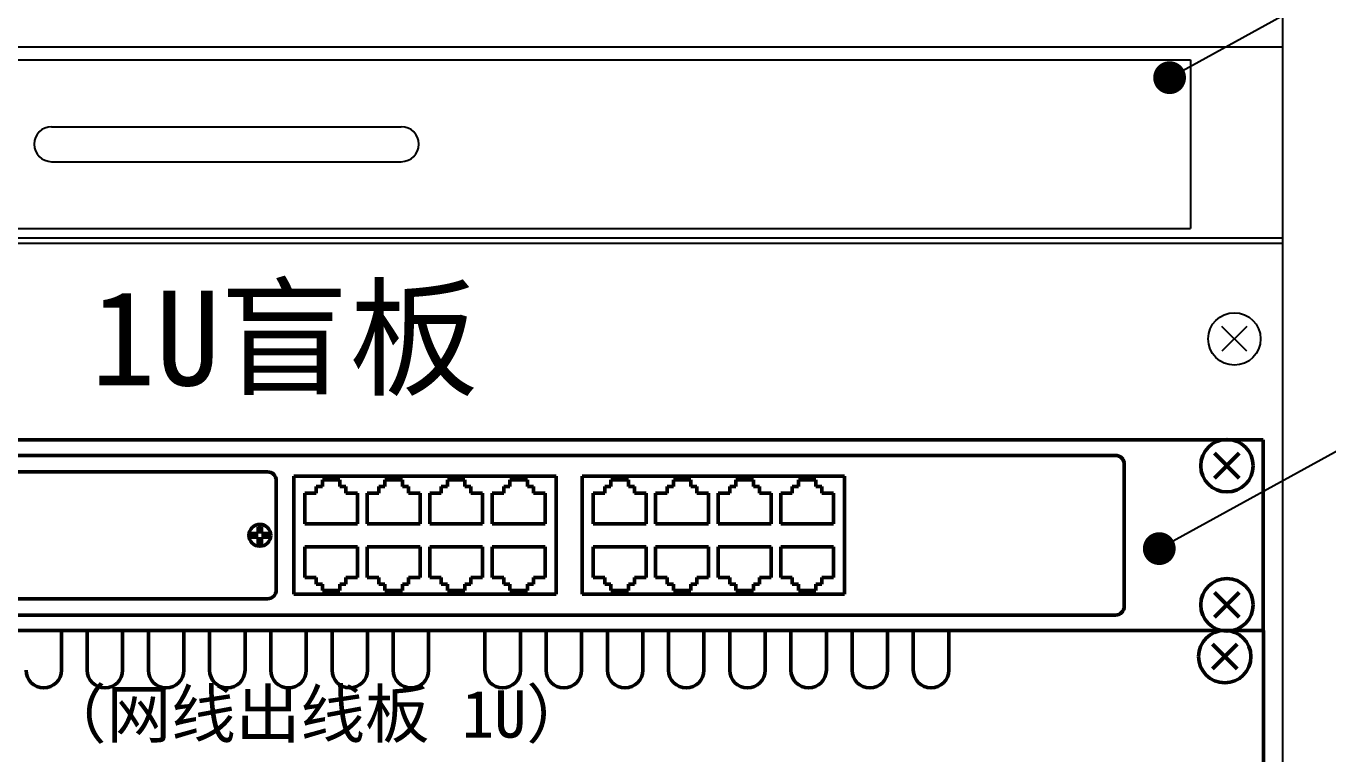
# Model space of a CAD drawing. Extents: x -75138 to 15640, y -12340 to 70479.
# Drawn here: x 3962.9 to 4260.7, y -2221.2 to -2054.9 of the extents above; entities that cross this region are included whole.
import ezdxf

# ---------------------------------------------------------------- set-up
doc = ezdxf.new("R2010")
doc.units = 0
doc.layers.get('0').update_dxf_attribs({"linetype": 'CONTINUOUS'})
doc.layers.add('尺寸线', color=3, linetype='CONTINUOUS')
doc.layers.add('轮廓', color=7, linetype='CONTINUOUS', lineweight=50)
doc.styles.get("Standard").update_dxf_attribs({"font": 'SIMFANG.TTF'})
doc.styles.add('仿宋', font='SIMFANG.TTF')
doc.dimstyles.new('ISO-25', dxfattribs={"dimtxt": 2.5, "dimasz": 2.5, "dimexe": 1.25, "dimexo": 0.625, "dimtad": 1, "dimdsep": 46, "dimtxsty": 'Standard', "dimcen": 2.5, "dimadec": 0, "dimazin": 0, "dimtfac": 1, "dimtmove": 0, "dimatfit": 3, "dimfxl": 0, "dimarcsym": 0})

# ---------------------------------------------------------------- blocks, each defined once
blk = doc.blocks.new('集线器正面')
at = {"ltscale": 0.2}
for p, q in [((-241.3, -0.4), (241.3, -0.4)), ((-207.5, -3.95), (207.5, -3.95)), ((-74.5, -7.7), (13.5, -7.7)), ((-74.5, -36.7), (13.5, -36.7)), ((-207.5, -40.45), (207.5, -40.45)), ((-241.3, -44), (241.3, -44))]:
    blk.add_line(p, q, dxfattribs=at)
for p, q in [((241.3, -0.4), (241.3, -44)), ((209.5, -5.95), (209.5, -38.45)), ((230.17, -9.13), (235.83, -3.47)), ((235.83, -9.13), (230.17, -3.47)), ((19.5, -8.7), (19.5, -35.7)), ((19.5, -8.7), (79.5, -8.7)), ((79.5, -8.7), (79.5, -35.7)), ((85.5, -8.7), (85.5, -35.7)), ((85.5, -8.7), (145.5, -8.7)), ((145.5, -8.7), (145.5, -35.7)), ((15.5, -9.7), (15.5, -34.7)), ((24.65, -12.55), (24.65, -11.05)), ((24.65, -11.05), (26.05, -11.05)), ((26.05, -11.05), (26.05, -9.55)), ((26.05, -9.55), (30.05, -9.55)), ((30.05, -11.05), (30.05, -9.55)), ((30.05, -11.05), (31.45, -11.05)), ((31.45, -12.55), (31.45, -11.05)), ((38.95, -12.55), (38.95, -11.05)), ((38.95, -11.05), (40.35, -11.05)), ((40.35, -11.05), (40.35, -9.55)), ((40.35, -9.55), (44.35, -9.55)), ((44.35, -11.05), (44.35, -9.55)), ((44.35, -11.05), (45.75, -11.05)), ((45.75, -12.55), (45.75, -11.05)), ((53.25, -12.55), (53.25, -11.05)), ((53.25, -11.05), (54.65, -11.05)), ((54.65, -11.05), (54.65, -9.55)), ((54.65, -9.55), (58.65, -9.55)), ((58.65, -11.05), (58.65, -9.55)), ((58.65, -11.05), (60.05, -11.05)), ((60.05, -12.55), (60.05, -11.05)), ((67.55, -12.55), (67.55, -11.05)), ((67.55, -11.05), (68.95, -11.05)), ((68.95, -11.05), (68.95, -9.55)), ((68.95, -9.55), (72.95, -9.55)), ((72.95, -11.05), (72.95, -9.55)), ((72.95, -11.05), (74.35, -11.05)), ((74.35, -12.55), (74.35, -11.05)), ((90.65, -12.55), (90.65, -11.05)), ((90.65, -11.05), (92.05, -11.05)), ((92.05, -11.05), (92.05, -9.55)), ((92.05, -9.55), (96.05, -9.55)), ((96.05, -11.05), (96.05, -9.55)), ((96.05, -11.05), (97.45, -11.05)), ((97.45, -12.55), (97.45, -11.05)), ((104.95, -12.55), (104.95, -11.05)), ((104.95, -11.05), (106.35, -11.05)), ((106.35, -11.05), (106.35, -9.55)), ((106.35, -9.55), (110.35, -9.55)), ((110.35, -11.05), (110.35, -9.55)), ((110.35, -11.05), (111.75, -11.05)), ((111.75, -12.55), (111.75, -11.05)), ((119.25, -12.55), (119.25, -11.05)), ((119.25, -11.05), (120.65, -11.05)), ((120.65, -11.05), (120.65, -9.55)), ((120.65, -9.55), (124.65, -9.55)), ((124.65, -11.05), (124.65, -9.55)), ((124.65, -11.05), (126.05, -11.05)), ((126.05, -12.55), (126.05, -11.05)), ((133.55, -12.55), (133.55, -11.05)), ((133.55, -11.05), (134.95, -11.05)), ((134.95, -11.05), (134.95, -9.55)), ((134.95, -9.55), (138.95, -9.55)), ((138.95, -11.05), (138.95, -9.55)), ((138.95, -11.05), (140.35, -11.05)), ((140.35, -12.55), (140.35, -11.05)), ((22, -12.55), (22, -19.55)), ((22, -12.55), (24.65, -12.55)), ((31.45, -12.55), (34.1, -12.55)), ((34.1, -12.55), (34.1, -19.55)), ((36.3, -12.55), (36.3, -19.55)), ((36.3, -12.55), (38.95, -12.55)), ((45.75, -12.55), (48.4, -12.55)), ((48.4, -12.55), (48.4, -19.55)), ((50.6, -12.55), (50.6, -19.55)), ((50.6, -12.55), (53.25, -12.55)), ((60.05, -12.55), (62.7, -12.55)), ((62.7, -12.55), (62.7, -19.55)), ((64.9, -12.55), (64.9, -19.55)), ((64.9, -12.55), (67.55, -12.55)), ((74.35, -12.55), (77, -12.55)), ((77, -12.55), (77, -19.55)), ((88, -12.55), (88, -19.55)), ((88, -12.55), (90.65, -12.55)), ((97.45, -12.55), (100.1, -12.55)), ((100.1, -12.55), (100.1, -19.55)), ((102.3, -12.55), (102.3, -19.55)), ((102.3, -12.55), (104.95, -12.55)), ((111.75, -12.55), (114.4, -12.55)), ((114.4, -12.55), (114.4, -19.55)), ((116.6, -12.55), (116.6, -19.55)), ((116.6, -12.55), (119.25, -12.55)), ((126.05, -12.55), (128.7, -12.55)), ((128.7, -12.55), (128.7, -19.55)), ((130.9, -12.55), (130.9, -19.55)), ((130.9, -12.55), (133.55, -12.55)), ((140.35, -12.55), (143, -12.55)), ((143, -12.55), (143, -19.55)), ((11.35, -20.24), (11.35, -21.8)), ((12.15, -20.24), (12.15, -21.8)), ((22, -19.55), (34.1, -19.55)), ((36.3, -19.55), (48.4, -19.55)), ((50.6, -19.55), (62.7, -19.55)), ((64.9, -19.55), (77, -19.55)), ((88, -19.55), (100.1, -19.55)), ((102.3, -19.55), (114.4, -19.55)), ((116.6, -19.55), (128.7, -19.55)), ((130.9, -19.55), (143, -19.55)), ((9.79, -21.8), (11.35, -21.8)), ((9.79, -22.6), (11.35, -22.6)), ((11.35, -22.6), (11.35, -24.16)), ((12.15, -21.8), (13.71, -21.8)), ((12.15, -22.6), (12.15, -24.16)), ((12.15, -22.6), (13.71, -22.6)), ((22, -24.85), (34.1, -24.85)), ((22, -31.85), (22, -24.85)), ((34.1, -31.85), (34.1, -24.85)), ((36.3, -31.85), (36.3, -24.85)), ((36.3, -24.85), (48.4, -24.85)), ((48.4, -31.85), (48.4, -24.85)), ((50.6, -31.85), (50.6, -24.85)), ((50.6, -24.85), (62.7, -24.85)), ((62.7, -31.85), (62.7, -24.85)), ((64.9, -31.85), (64.9, -24.85)), ((64.9, -24.85), (77, -24.85)), ((77, -31.85), (77, -24.85)), ((88, -24.85), (100.1, -24.85)), ((88, -31.85), (88, -24.85)), ((100.1, -31.85), (100.1, -24.85)), ((102.3, -31.85), (102.3, -24.85)), ((102.3, -24.85), (114.4, -24.85)), ((114.4, -31.85), (114.4, -24.85)), ((116.6, -31.85), (116.6, -24.85)), ((116.6, -24.85), (128.7, -24.85)), ((128.7, -31.85), (128.7, -24.85)), ((130.9, -31.85), (130.9, -24.85)), ((130.9, -24.85), (143, -24.85)), ((143, -31.85), (143, -24.85)), ((22, -31.85), (24.65, -31.85)), ((24.65, -31.85), (24.65, -33.35)), ((31.45, -31.85), (31.45, -33.35)), ((31.45, -31.85), (34.1, -31.85)), ((36.3, -31.85), (38.95, -31.85)), ((38.95, -31.85), (38.95, -33.35)), ((45.75, -31.85), (45.75, -33.35)), ((45.75, -31.85), (48.4, -31.85)), ((50.6, -31.85), (53.25, -31.85)), ((53.25, -31.85), (53.25, -33.35)), ((60.05, -31.85), (60.05, -33.35)), ((60.05, -31.85), (62.7, -31.85)), ((64.9, -31.85), (67.55, -31.85)), ((67.55, -31.85), (67.55, -33.35)), ((74.35, -31.85), (74.35, -33.35)), ((74.35, -31.85), (77, -31.85)), ((88, -31.85), (90.65, -31.85)), ((90.65, -31.85), (90.65, -33.35)), ((97.45, -31.85), (97.45, -33.35)), ((97.45, -31.85), (100.1, -31.85)), ((102.3, -31.85), (104.95, -31.85)), ((104.95, -31.85), (104.95, -33.35)), ((111.75, -31.85), (111.75, -33.35)), ((111.75, -31.85), (114.4, -31.85)), ((116.6, -31.85), (119.25, -31.85)), ((119.25, -31.85), (119.25, -33.35)), ((126.05, -31.85), (126.05, -33.35)), ((126.05, -31.85), (128.7, -31.85)), ((130.9, -31.85), (133.55, -31.85)), ((133.55, -31.85), (133.55, -33.35)), ((140.35, -31.85), (140.35, -33.35)), ((140.35, -31.85), (143, -31.85)), ((19.5, -35.7), (79.5, -35.7)), ((24.65, -33.35), (26.05, -33.35)), ((26.05, -33.35), (26.05, -34.85)), ((26.05, -34.85), (30.05, -34.85)), ((30.05, -33.35), (30.05, -34.85)), ((30.05, -33.35), (31.45, -33.35)), ((38.95, -33.35), (40.35, -33.35)), ((40.35, -33.35), (40.35, -34.85)), ((40.35, -34.85), (44.35, -34.85)), ((44.35, -33.35), (44.35, -34.85)), ((44.35, -33.35), (45.75, -33.35)), ((53.25, -33.35), (54.65, -33.35)), ((54.65, -33.35), (54.65, -34.85)), ((54.65, -34.85), (58.65, -34.85)), ((58.65, -33.35), (58.65, -34.85)), ((58.65, -33.35), (60.05, -33.35)), ((67.55, -33.35), (68.95, -33.35)), ((68.95, -33.35), (68.95, -34.85)), ((68.95, -34.85), (72.95, -34.85)), ((72.95, -33.35), (72.95, -34.85)), ((72.95, -33.35), (74.35, -33.35)), ((85.5, -35.7), (145.5, -35.7)), ((90.65, -33.35), (92.05, -33.35)), ((92.05, -33.35), (92.05, -34.85)), ((92.05, -34.85), (96.05, -34.85)), ((96.05, -33.35), (96.05, -34.85)), ((96.05, -33.35), (97.45, -33.35)), ((104.95, -33.35), (106.35, -33.35)), ((106.35, -33.35), (106.35, -34.85)), ((106.35, -34.85), (110.35, -34.85)), ((110.35, -33.35), (110.35, -34.85)), ((110.35, -33.35), (111.75, -33.35)), ((119.25, -33.35), (120.65, -33.35)), ((120.65, -33.35), (120.65, -34.85)), ((120.65, -34.85), (124.65, -34.85)), ((124.65, -33.35), (124.65, -34.85)), ((124.65, -33.35), (126.05, -33.35)), ((133.55, -33.35), (134.95, -33.35)), ((134.95, -33.35), (134.95, -34.85)), ((134.95, -34.85), (138.95, -34.85)), ((138.95, -33.35), (138.95, -34.85)), ((138.95, -33.35), (140.35, -33.35)), ((235.83, -40.93), (230.17, -35.27)), ((230.17, -40.93), (235.83, -35.27))]:
    blk.add_line(p, q)
for centre, radius in [((233, -6.3), 6), ((11.75, -22.2), 2.5), ((233, -38.1), 6)]:
    blk.add_circle(centre, radius)
for centre, start, end in [((207.5, -5.95), 0, 90), ((13.5, -9.7), 0, 90), ((11.75, -22.2), 78.463, 101.537), ((11.75, -22.2), 168.463, 191.537), ((11.75, -22.2), 348.463, 11.537), ((11.75, -22.2), 258.463, 281.537)]:
    blk.add_arc(centre, 2, start, end)
for centre in [(13.5, -34.7), (207.5, -38.45)]:
    blk.add_arc(centre, 2, 270, 0, dxfattribs=at)
blk = doc.blocks.new('螺母')
for p, q in [((21608.19, -673.9), (21613.84, -668.25)), ((21613.84, -673.9), (21608.19, -668.25))]:
    blk.add_line(p, q)
blk.add_circle((21611.01, -671.08), 6)

msp = doc.modelspace()

# ---------------------------------------------------------------- linework, layer by layer
for p, q in [((4250.33, -681.48), (4250.33, -2859.53)), ((4250.33, -2059.71), (3763.33, -2059.71)), ((3784.33, -2062.56), (4229.33, -2062.56)), ((4229.33, -2062.56), (4229.33, -2101.16)), ((3968.74, -2077.86), (4048.74, -2077.86)), ((3968.74, -2085.86), (4048.74, -2085.86)), ((3784.33, -2101.16), (4229.33, -2101.16)), ((4250.33, -2103.31), (3763.33, -2103.31)), ((4250.33, -2104.56), (3763.33, -2104.56)), ((4242.16, -2123.55), (4236.5, -2129.21)), ((4242.16, -2129.21), (4236.5, -2123.55))]:
    msp.add_line(p, q)
msp.add_circle((4239.33, -2126.38), 6)
for centre, start, end in [((3968.74, -2081.86), 90, 270), ((4048.74, -2081.86), 270, 90)]:
    msp.add_arc(centre, 4, start, end)
at = {"layer": '轮廓', "ltscale": 0.2}
for p, q in [((3970.98, -2193.06), (3976.88, -2193.06)), ((3984.98, -2193.06), (3990.88, -2193.06)), ((3998.98, -2193.06), (4004.88, -2193.06)), ((4012.98, -2193.06), (4018.88, -2193.06)), ((4026.98, -2193.06), (4032.88, -2193.06)), ((4040.98, -2193.06), (4046.88, -2193.06)), ((4054.98, -2193.06), (4067.88, -2193.06)), ((4075.98, -2193.06), (4081.88, -2193.06)), ((4089.98, -2193.06), (4095.88, -2193.06)), ((4103.98, -2193.06), (4109.88, -2193.06)), ((4117.98, -2193.06), (4123.88, -2193.06)), ((4131.98, -2193.06), (4137.88, -2193.06)), ((4145.98, -2193.06), (4151.88, -2193.06)), ((4159.98, -2193.06), (4165.88, -2193.06)), ((4173.98, -2193.06), (4246.03, -2193.06))]:
    msp.add_line(p, q, dxfattribs=at)
at = {"layer": '轮廓'}
for p, q in [((3970.98, -2193.06), (3970.98, -2202.11)), ((3976.88, -2193.06), (3976.88, -2202.11)), ((3984.98, -2193.06), (3984.98, -2202.11)), ((3990.88, -2193.06), (3990.88, -2202.11)), ((3998.98, -2193.06), (3998.98, -2202.11)), ((4004.88, -2193.06), (4004.88, -2202.11)), ((4012.98, -2193.06), (4012.98, -2202.11)), ((4018.88, -2193.06), (4018.88, -2202.11)), ((4026.98, -2193.06), (4026.98, -2202.11)), ((4032.88, -2193.06), (4032.88, -2202.11)), ((4040.98, -2193.06), (4040.98, -2202.11)), ((4046.88, -2193.06), (4046.88, -2202.11)), ((4054.98, -2193.06), (4054.98, -2202.11)), ((4067.88, -2193.06), (4067.88, -2202.11)), ((4075.98, -2193.06), (4075.98, -2202.11)), ((4081.88, -2193.06), (4081.88, -2202.11)), ((4089.98, -2193.06), (4089.98, -2202.11)), ((4095.88, -2193.06), (4095.88, -2202.11)), ((4103.98, -2193.06), (4103.98, -2202.11)), ((4109.88, -2193.06), (4109.88, -2202.11)), ((4117.98, -2193.06), (4117.98, -2202.11)), ((4123.88, -2193.06), (4123.88, -2202.11)), ((4131.98, -2193.06), (4131.98, -2202.11)), ((4137.88, -2193.06), (4137.88, -2202.11)), ((4145.98, -2193.06), (4145.98, -2202.11)), ((4151.88, -2193.06), (4151.88, -2202.11)), ((4159.98, -2193.06), (4159.98, -2202.11)), ((4165.88, -2193.06), (4165.88, -2202.11)), ((4173.98, -2193.06), (4173.98, -2202.11)), ((4246.03, -2193.06), (4246.03, -2236.66))]:
    msp.add_line(p, q, dxfattribs=at)
for centre in [(3966.93, -2202.11), (3980.93, -2202.11), (3994.93, -2202.11), (4008.93, -2202.11), (4022.93, -2202.11), (4036.93, -2202.11), (4050.93, -2202.11), (4071.93, -2202.11), (4085.93, -2202.11), (4099.93, -2202.11), (4113.93, -2202.11), (4127.93, -2202.11), (4141.93, -2202.11), (4155.93, -2202.11), (4169.93, -2202.11)]:
    msp.add_arc(centre, 4.05, 180, 0, dxfattribs=at)

# ---------------------------------------------------------------- block references
msp.add_blockref('集线器正面', (4004.63, -2149.06), dxfattribs=at)
at = {"layer": '轮廓', "xscale": -1}
msp.add_blockref('螺母', (25848.14, -1527.91, -2550.16), dxfattribs=at)

# ---------------------------------------------------------------- texts
at = {"layer": '尺寸线', "style": '仿宋'}
msp.add_text('1U盲板', height=21.675, dxfattribs=at).set_placement((3977.76, -2137.02))
at = {"layer": '尺寸线', "insert": (3966.51, -2206.67), "char_height": 10.838, "attachment_point": 1, "style": '仿宋'}
msp.add_mtext('（网线出线板 1U）', dxfattribs=at)

# ---------------------------------------------------------------- leaders
at = {"layer": '尺寸线'}
for points in [[(4224.51, -2066.66), (4434.35, -1951.13), (4567.62, -1951.13)], [(4222.15, -2174.31), (4431.99, -2058.78), (4498.63, -2058.78)], [(4223.02, -2261.9), (4432.86, -2146.37), (4499.49, -2146.37)]]:
    msp.add_leader(points, dimstyle='ISO-25', override={"dimscale": 12, "dimtad": 0, "dimldrblk": 'DotSmall'}, dxfattribs=at)

doc.saveas('drawing.dxf')
